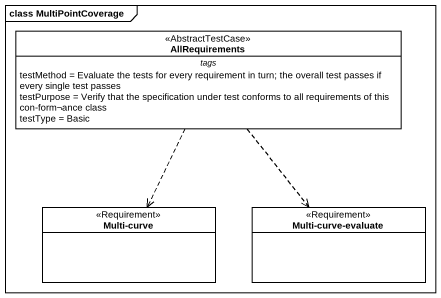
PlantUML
@startuml
mainframe class MultiPointCoverage
hide circle
hide empty members
class AllRequirements <<AbstractTestCase>> {
  -- tags --
  testMethod = Evaluate the tests for every requirement in turn; the overall test passes if every single test passes
  testPurpose = Verify that the specification under test conforms to all requirements of this con-form¬ance class
  testType = Basic
}
class "Multi-curve" as Multi_curve <<Requirement>>
class "Multi-curve-evaluate" as Multi_curve_evaluate <<Requirement>>
AllRequirements ..> Multi_curve
AllRequirements ..> Multi_curve_evaluate
@enduml
